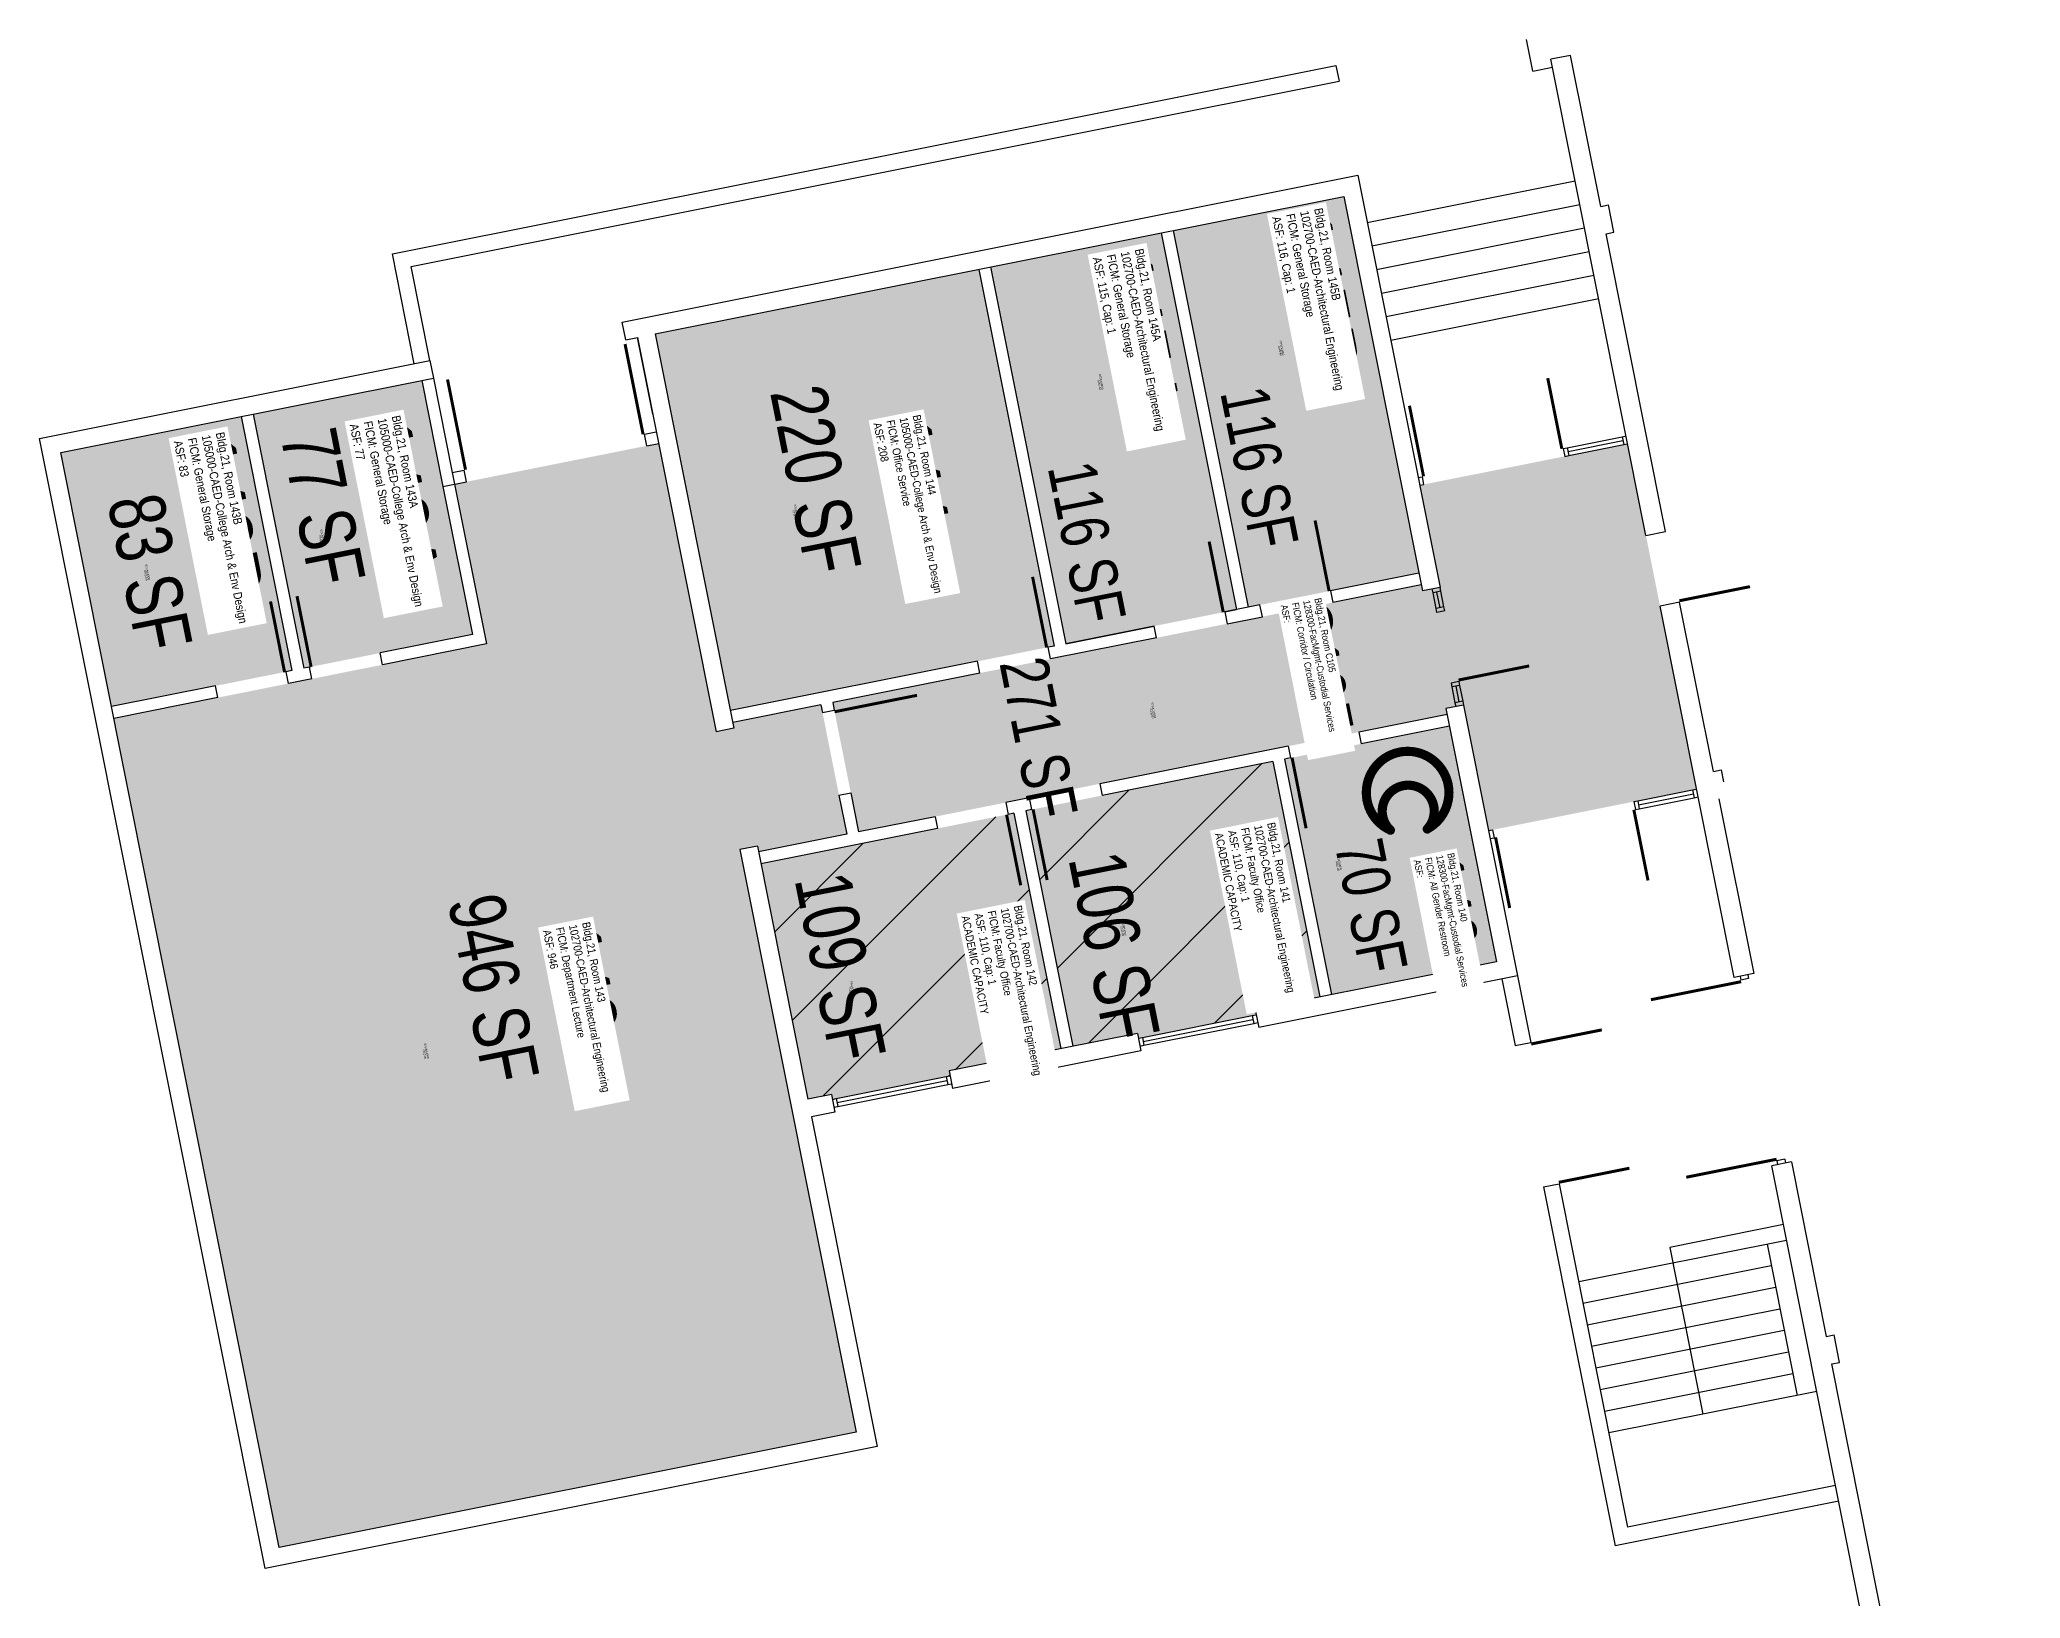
# Model space of a CAD drawing. Header units: inches. Extents: x 69202420 to 69203663, y 27669931 to 27672449.
# Drawn here: x 69202420 to 69203410, y 27671670 to 27672449 of the extents above; entities that cross this region are included whole.
import ezdxf
from ezdxf.enums import TextEntityAlignment as Align

# ---------------------------------------------------------------- set-up
doc = ezdxf.new("R2010")
doc.units = ezdxf.units.IN
doc.header["$LTSCALE"] = 10
doc.header["$MEASUREMENT"] = 0
doc.layers.get('0').update_dxf_attribs({"linetype": 'CONTINUOUS'})
for name, color, linetype in [('A-DOOR', 2, 'CONTINUOUS'), ('A-FLOR', 3, 'CONTINUOUS'), ('A-GLAZ', 1, 'CONTINUOUS'), ('A-IDEN-ICON', 4, 'CONTINUOUS'), ('A-IDEN-RNUM', 7, 'CONTINUOUS'), ('A-IDEN-SNUM', 4, 'CONTINUOUS'), ('A-IDEN-VNUM', 4, 'CONTINUOUS'), ('A-WALL', 5, 'CONTINUOUS'), ('AREA-TEXT', 3, 'CONTINUOUS'), ('Rooms-Capacity', 4, 'CONTINUOUS'), ('Rooms-Category-Color', 7, 'CONTINUOUS'), ('Rooms-College-Color', 7, 'CONTINUOUS'), ('Rooms-Department-Color', 7, 'CONTINUOUS'), ('Rooms-Division-Color', 7, 'CONTINUOUS'), ('Rooms-Information', 7, 'CONTINUOUS')]:
    doc.layers.add(name, color=color, linetype=linetype)
doc.styles.add('CP_AREA', font='arial.ttf', dxfattribs={"height": 15})
doc.styles.add('CP_ROOMSNUMBER', font='arial.ttf', dxfattribs={"height": 1})
doc.styles.add('CP_ROOMVNUMBER', font='arial.ttf', dxfattribs={"width": 0.85, "height": 0.075})
pattern_1 = [(45, (0, 0), (-26.516504294, 26.516504294), [])]

# ---------------------------------------------------------------- blocks, each defined once
blk = doc.blocks.new('CPBATH')
at = {"color": 0, "linetype": 'ByBlock', "const_width": 0.0127}
for points in [[(0.0571, 0.0168, 0.861492), (-0.0551, 0, 1)], [(0.0571, 0.0168, 0.729002), (-0.0084, -0.0042, 1)], [(-0.0551, 0, 0.726902), (0.0487, -0.0337, 1)], [(-0.0084, -0.0042, 0.609468), (0.0487, -0.0337, 1)]]:
    blk.add_lwpolyline(points, format="xyb", dxfattribs=at)
at = {"color": 0, "linetype": 'ByBlock', "const_width": 0.00637}
for points in [[(0.0544, 0.0152, 1), (0.0599, 0.0184, 1)], [(0.0459, -0.0353, 1), (0.0515, -0.0321, 1)]]:
    blk.add_lwpolyline(points, format="xyb", close=True, dxfattribs=at)

msp = doc.modelspace()

# ---------------------------------------------------------------- hatches: boundary and pattern name
at = {"layer": 'Rooms-Capacity'}
h = msp.add_hatch(dxfattribs=at)
h.set_pattern_fill('ANSI31', color=256, scale=300, style=0)
h.set_pattern_definition(pattern_1)
h.paths.add_polyline_path([(69202936.69, 27671945.63), (69202913.2, 27672063.3), (69202916.15, 27672063.89), (69202951.45, 27672070.94), (69203036.77, 27672087.97), (69203060.26, 27671970.29), (69203027.89, 27671963.83), (69203028.38, 27671961.38), (69202969.54, 27671949.63), (69202969.05, 27671952.09)])
h = msp.add_hatch(dxfattribs=at)
h.set_pattern_fill('ANSI31', color=256, scale=300, style=0)
h.set_pattern_definition(pattern_1)
h.paths.add_polyline_path([(69202930.81, 27671944.45), (69202878.83, 27671934.08), (69202874.91, 27671933.29), (69202875.4, 27671930.84), (69202816.56, 27671919.1), (69202816.07, 27671921.55), (69202804.3, 27671919.2), (69202780.82, 27672036.88), (69202869.07, 27672054.5), (69202904.38, 27672061.54), (69202907.32, 27672062.13)])
at = {"layer": 'Rooms-Category-Color', "true_color": 0xe3c5e1}
for points in [[(69202986.86, 27672353.33), (69203072.17, 27672370.36), (69203109.76, 27672182.08), (69203024.44, 27672165.05)], [(69202895.66, 27672335.13), (69202980.97, 27672352.16), (69203018.56, 27672163.87), (69202933.24, 27672146.84)], [(69202526.93, 27672261.53), (69202552.27, 27672134.57), (69202636.61, 27672151.4), (69202611.27, 27672278.36)], [(69202430.83, 27672242.34), (69202456.17, 27672115.39), (69202546.39, 27672133.39), (69202521.05, 27672260.35)]]:
    msp.add_hatch(color=254, dxfattribs=at).paths.add_polyline_path(points)
at = {"layer": 'Rooms-Category-Color', "true_color": 0xfa9ba3}
for points in [[(69202765.55, 27672113.37), (69202889.11, 27672138.03), (69202924.41, 27672145.08), (69202927.35, 27672145.67), (69202889.77, 27672333.95), (69202727.96, 27672301.66), (69202728.16, 27672300.67)], [(69202936.69, 27671945.63), (69202913.2, 27672063.3), (69202916.15, 27672063.89), (69202951.45, 27672070.94), (69203036.77, 27672087.97), (69203060.26, 27671970.29), (69203027.89, 27671963.83), (69203028.38, 27671961.38), (69202969.54, 27671949.63), (69202969.05, 27671952.09)], [(69202930.81, 27671944.45), (69202878.83, 27671934.08), (69202874.91, 27671933.29), (69202875.4, 27671930.84), (69202816.56, 27671919.1), (69202816.07, 27671921.55), (69202804.3, 27671919.2), (69202780.82, 27672036.88), (69202869.07, 27672054.5), (69202904.38, 27672061.54), (69202907.32, 27672062.13)]]:
    msp.add_hatch(color=241, dxfattribs=at).paths.add_polyline_path(points)
at = {"layer": 'Rooms-Category-Color', "true_color": 0xffff64}
msp.add_hatch(color=51, dxfattribs=at).paths.add_polyline_path([(69202823.77, 27672051.57), (69202779.64, 27672042.76), (69202779.05, 27672045.7), (69202770.23, 27672043.94), (69202828.36, 27671752.69), (69202723.43, 27671731.74), (69202717.55, 27671730.57), (69202709.71, 27671729), (69202629.29, 27671712.95), (69202621.45, 27671711.39), (69202540.05, 27671695.14), (69202514.02, 27671825.57), (69202512.45, 27671833.41), (69202457.34, 27672109.5), (69202643.67, 27672146.69), (69202627.72, 27672226.58), (69202633.6, 27672227.76), (69202729.71, 27672246.94), (69202758.48, 27672102.78), (69202767.31, 27672104.54), (69202766.72, 27672107.49), (69202810.85, 27672116.29), (69202811.63, 27672112.37), (69202819.86, 27672071.18)])
at = {"layer": 'Rooms-Category-Color', "true_color": 0xadadad}
for points in [[(69203217.19, 27672067.9), (69203246.6, 27672073.77), (69203217.19, 27672067.9), (69203144.62, 27672053.41), (69203132.09, 27672116.17), (69203123.26, 27672114.41), (69203123.85, 27672111.47), (69203079.72, 27672102.66), (69203044.42, 27672095.61), (69202950.27, 27672076.82), (69202914.97, 27672069.78), (69202903.2, 27672067.43), (69202867.9, 27672060.38), (69202829.65, 27672052.75), (69202825.74, 27672072.36), (69202817.52, 27672113.55), (69202816.73, 27672117.47), (69202890.28, 27672132.15), (69202925.59, 27672139.2), (69203031.5, 27672160.34), (69203066.8, 27672167.38), (69203110.93, 27672176.19), (69203111.52, 27672173.25), (69203120.34, 27672175.01), (69203110.17, 27672226.01), (69203214.11, 27672246.76), (69203248.57, 27672074.16), (69203246.6, 27672073.77)], [(69203066.14, 27671971.46), (69203148.51, 27671987.91), (69203125.02, 27672105.59), (69203080.9, 27672096.78), (69203045.59, 27672089.73), (69203042.65, 27672089.14)]]:
    msp.add_hatch(color=253, dxfattribs=at).paths.add_polyline_path(points)
at = {"layer": 'Rooms-College-Color', "true_color": 0xe3f498}
for points in [[(69202986.86, 27672353.33), (69203072.17, 27672370.36), (69203109.76, 27672182.08), (69203024.44, 27672165.05)], [(69202895.66, 27672335.13), (69202980.97, 27672352.16), (69203018.56, 27672163.87), (69202933.24, 27672146.84)], [(69202765.55, 27672113.37), (69202889.11, 27672138.03), (69202924.41, 27672145.08), (69202927.35, 27672145.67), (69202889.77, 27672333.95), (69202727.96, 27672301.66), (69202728.16, 27672300.67)], [(69202526.93, 27672261.53), (69202552.27, 27672134.57), (69202636.61, 27672151.4), (69202611.27, 27672278.36)], [(69202430.83, 27672242.34), (69202456.17, 27672115.39), (69202546.39, 27672133.39), (69202521.05, 27672260.35)], [(69202823.77, 27672051.57), (69202779.64, 27672042.76), (69202779.05, 27672045.7), (69202770.23, 27672043.94), (69202828.36, 27671752.69), (69202723.43, 27671731.74), (69202717.55, 27671730.57), (69202709.71, 27671729), (69202629.29, 27671712.95), (69202621.45, 27671711.39), (69202540.05, 27671695.14), (69202514.02, 27671825.57), (69202512.45, 27671833.41), (69202457.34, 27672109.5), (69202643.67, 27672146.69), (69202627.72, 27672226.58), (69202633.6, 27672227.76), (69202729.71, 27672246.94), (69202758.48, 27672102.78), (69202767.31, 27672104.54), (69202766.72, 27672107.49), (69202810.85, 27672116.29), (69202811.63, 27672112.37), (69202819.86, 27672071.18)], [(69202936.69, 27671945.63), (69202913.2, 27672063.3), (69202916.15, 27672063.89), (69202951.45, 27672070.94), (69203036.77, 27672087.97), (69203060.26, 27671970.29), (69203027.89, 27671963.83), (69203028.38, 27671961.38), (69202969.54, 27671949.63), (69202969.05, 27671952.09)], [(69202930.81, 27671944.45), (69202878.83, 27671934.08), (69202874.91, 27671933.29), (69202875.4, 27671930.84), (69202816.56, 27671919.1), (69202816.07, 27671921.55), (69202804.3, 27671919.2), (69202780.82, 27672036.88), (69202869.07, 27672054.5), (69202904.38, 27672061.54), (69202907.32, 27672062.13)]]:
    msp.add_hatch(color=61, dxfattribs=at).paths.add_polyline_path(points)
at = {"layer": 'Rooms-College-Color', "true_color": 0xadadad}
for points in [[(69203217.19, 27672067.9), (69203246.6, 27672073.77), (69203217.19, 27672067.9), (69203144.62, 27672053.41), (69203132.09, 27672116.17), (69203123.26, 27672114.41), (69203123.85, 27672111.47), (69203079.72, 27672102.66), (69203044.42, 27672095.61), (69202950.27, 27672076.82), (69202914.97, 27672069.78), (69202903.2, 27672067.43), (69202867.9, 27672060.38), (69202829.65, 27672052.75), (69202825.74, 27672072.36), (69202817.52, 27672113.55), (69202816.73, 27672117.47), (69202890.28, 27672132.15), (69202925.59, 27672139.2), (69203031.5, 27672160.34), (69203066.8, 27672167.38), (69203110.93, 27672176.19), (69203111.52, 27672173.25), (69203120.34, 27672175.01), (69203110.17, 27672226.01), (69203214.11, 27672246.76), (69203248.57, 27672074.16), (69203246.6, 27672073.77)], [(69203066.14, 27671971.46), (69203148.51, 27671987.91), (69203125.02, 27672105.59), (69203080.9, 27672096.78), (69203045.59, 27672089.73), (69203042.65, 27672089.14)]]:
    msp.add_hatch(color=253, dxfattribs=at).paths.add_polyline_path(points)
at = {"layer": 'Rooms-Department-Color', "true_color": 0xe3f498}
for points in [[(69202986.86, 27672353.33), (69203072.17, 27672370.36), (69203109.76, 27672182.08), (69203024.44, 27672165.05)], [(69202895.66, 27672335.13), (69202980.97, 27672352.16), (69203018.56, 27672163.87), (69202933.24, 27672146.84)], [(69202765.55, 27672113.37), (69202889.11, 27672138.03), (69202924.41, 27672145.08), (69202927.35, 27672145.67), (69202889.77, 27672333.95), (69202727.96, 27672301.66), (69202728.16, 27672300.67)], [(69202526.93, 27672261.53), (69202552.27, 27672134.57), (69202636.61, 27672151.4), (69202611.27, 27672278.36)], [(69202430.83, 27672242.34), (69202456.17, 27672115.39), (69202546.39, 27672133.39), (69202521.05, 27672260.35)], [(69202823.77, 27672051.57), (69202779.64, 27672042.76), (69202779.05, 27672045.7), (69202770.23, 27672043.94), (69202828.36, 27671752.69), (69202723.43, 27671731.74), (69202717.55, 27671730.57), (69202709.71, 27671729), (69202629.29, 27671712.95), (69202621.45, 27671711.39), (69202540.05, 27671695.14), (69202514.02, 27671825.57), (69202512.45, 27671833.41), (69202457.34, 27672109.5), (69202643.67, 27672146.69), (69202627.72, 27672226.58), (69202633.6, 27672227.76), (69202729.71, 27672246.94), (69202758.48, 27672102.78), (69202767.31, 27672104.54), (69202766.72, 27672107.49), (69202810.85, 27672116.29), (69202811.63, 27672112.37), (69202819.86, 27672071.18)], [(69202936.69, 27671945.63), (69202913.2, 27672063.3), (69202916.15, 27672063.89), (69202951.45, 27672070.94), (69203036.77, 27672087.97), (69203060.26, 27671970.29), (69203027.89, 27671963.83), (69203028.38, 27671961.38), (69202969.54, 27671949.63), (69202969.05, 27671952.09)], [(69202930.81, 27671944.45), (69202878.83, 27671934.08), (69202874.91, 27671933.29), (69202875.4, 27671930.84), (69202816.56, 27671919.1), (69202816.07, 27671921.55), (69202804.3, 27671919.2), (69202780.82, 27672036.88), (69202869.07, 27672054.5), (69202904.38, 27672061.54), (69202907.32, 27672062.13)]]:
    msp.add_hatch(color=61, dxfattribs=at).paths.add_polyline_path(points)
at = {"layer": 'Rooms-Department-Color', "true_color": 0xacacac}
for points in [[(69203217.19, 27672067.9), (69203246.6, 27672073.77), (69203217.19, 27672067.9), (69203144.62, 27672053.41), (69203132.09, 27672116.17), (69203123.26, 27672114.41), (69203123.85, 27672111.47), (69203079.72, 27672102.66), (69203044.42, 27672095.61), (69202950.27, 27672076.82), (69202914.97, 27672069.78), (69202903.2, 27672067.43), (69202867.9, 27672060.38), (69202829.65, 27672052.75), (69202825.74, 27672072.36), (69202817.52, 27672113.55), (69202816.73, 27672117.47), (69202890.28, 27672132.15), (69202925.59, 27672139.2), (69203031.5, 27672160.34), (69203066.8, 27672167.38), (69203110.93, 27672176.19), (69203111.52, 27672173.25), (69203120.34, 27672175.01), (69203110.17, 27672226.01), (69203214.11, 27672246.76), (69203248.57, 27672074.16), (69203246.6, 27672073.77)], [(69203066.14, 27671971.46), (69203148.51, 27671987.91), (69203125.02, 27672105.59), (69203080.9, 27672096.78), (69203045.59, 27672089.73), (69203042.65, 27672089.14)]]:
    msp.add_hatch(color=253, dxfattribs=at).paths.add_polyline_path(points)
at = {"layer": 'Rooms-Division-Color', "true_color": 0xe3f498}
for points in [[(69202986.86, 27672353.33), (69203072.17, 27672370.36), (69203109.76, 27672182.08), (69203024.44, 27672165.05)], [(69202895.66, 27672335.13), (69202980.97, 27672352.16), (69203018.56, 27672163.87), (69202933.24, 27672146.84)], [(69202765.55, 27672113.37), (69202889.11, 27672138.03), (69202924.41, 27672145.08), (69202927.35, 27672145.67), (69202889.77, 27672333.95), (69202727.96, 27672301.66), (69202728.16, 27672300.67)], [(69202526.93, 27672261.53), (69202552.27, 27672134.57), (69202636.61, 27672151.4), (69202611.27, 27672278.36)], [(69202430.83, 27672242.34), (69202456.17, 27672115.39), (69202546.39, 27672133.39), (69202521.05, 27672260.35)], [(69202823.77, 27672051.57), (69202779.64, 27672042.76), (69202779.05, 27672045.7), (69202770.23, 27672043.94), (69202828.36, 27671752.69), (69202723.43, 27671731.74), (69202717.55, 27671730.57), (69202709.71, 27671729), (69202629.29, 27671712.95), (69202621.45, 27671711.39), (69202540.05, 27671695.14), (69202514.02, 27671825.57), (69202512.45, 27671833.41), (69202457.34, 27672109.5), (69202643.67, 27672146.69), (69202627.72, 27672226.58), (69202633.6, 27672227.76), (69202729.71, 27672246.94), (69202758.48, 27672102.78), (69202767.31, 27672104.54), (69202766.72, 27672107.49), (69202810.85, 27672116.29), (69202811.63, 27672112.37), (69202819.86, 27672071.18)], [(69202936.69, 27671945.63), (69202913.2, 27672063.3), (69202916.15, 27672063.89), (69202951.45, 27672070.94), (69203036.77, 27672087.97), (69203060.26, 27671970.29), (69203027.89, 27671963.83), (69203028.38, 27671961.38), (69202969.54, 27671949.63), (69202969.05, 27671952.09)], [(69202930.81, 27671944.45), (69202878.83, 27671934.08), (69202874.91, 27671933.29), (69202875.4, 27671930.84), (69202816.56, 27671919.1), (69202816.07, 27671921.55), (69202804.3, 27671919.2), (69202780.82, 27672036.88), (69202869.07, 27672054.5), (69202904.38, 27672061.54), (69202907.32, 27672062.13)]]:
    msp.add_hatch(color=61, dxfattribs=at).paths.add_polyline_path(points)
at = {"layer": 'Rooms-Division-Color', "true_color": 0xadadad}
for points in [[(69203217.19, 27672067.9), (69203246.6, 27672073.77), (69203217.19, 27672067.9), (69203144.62, 27672053.41), (69203132.09, 27672116.17), (69203123.26, 27672114.41), (69203123.85, 27672111.47), (69203079.72, 27672102.66), (69203044.42, 27672095.61), (69202950.27, 27672076.82), (69202914.97, 27672069.78), (69202903.2, 27672067.43), (69202867.9, 27672060.38), (69202829.65, 27672052.75), (69202825.74, 27672072.36), (69202817.52, 27672113.55), (69202816.73, 27672117.47), (69202890.28, 27672132.15), (69202925.59, 27672139.2), (69203031.5, 27672160.34), (69203066.8, 27672167.38), (69203110.93, 27672176.19), (69203111.52, 27672173.25), (69203120.34, 27672175.01), (69203110.17, 27672226.01), (69203214.11, 27672246.76), (69203248.57, 27672074.16), (69203246.6, 27672073.77)], [(69203066.14, 27671971.46), (69203148.51, 27671987.91), (69203125.02, 27672105.59), (69203080.9, 27672096.78), (69203045.59, 27672089.73), (69203042.65, 27672089.14)]]:
    msp.add_hatch(color=253, dxfattribs=at).paths.add_polyline_path(points)

# ---------------------------------------------------------------- linework, layer by layer
at = {"layer": 'A-DOOR'}
for points in [[(69202721.91, 27672251.5, 1.5, 1.5, 0), (69202712.91, 27672296.61, 0, 0, 0), (69202713.65, 27672296.76, 0, 0, 0.414214), (69202677.54, 27672242.64, 0, 0, 0.414214)], [(69202633.16, 27672233.79, 1.5, 1.5, 0), (69202624.16, 27672278.9, 0, 0, 0), (69202623.42, 27672278.75, 0, 0, -0.414214), (69202677.54, 27672242.64, 0, 0, -0.414214)], [(69203181.22, 27672244.27, 1.5, 1.5, 0), (69203174.17, 27672279.57, 0, 0, 0), (69203173.43, 27672279.43, 0, 0, 0.414214), (69203146.94, 27672235.9, 0, 0, 0.414214)], [(69203112.08, 27672230.47, 1.5, 1.5, 0), (69203105.03, 27672265.77, 0, 0, 0), (69203105.77, 27672265.92, 0, 0, -0.414214), (69203146.94, 27672235.9, 0, 0, -0.414214)], [(69203064.89, 27672173.12, 1.5, 1.5, 0), (69203057.84, 27672208.43, 0, 0, 0), (69203057.11, 27672208.28, 0, 0, 0.414214), (69203030.62, 27672164.75, 0, 0, 0.414214)], [(69203239.97, 27672168.3, 1.5, 1.5, 0), (69203275.28, 27672175.35, 0, 0, 0), (69203275.13, 27672176.08, 0, 0, 0.414214), (69203231.6, 27672202.57, 0, 0, 0.414214)], [(69203011.97, 27672162.56, 1.5, 1.5, 0), (69203004.92, 27672197.86, 0, 0, 0), (69203004.18, 27672197.71, 0, 0, 0.414214), (69202977.69, 27672154.19, 0, 0, 0.414214)], [(69202923.68, 27672144.93, 1.5, 1.5, 0), (69202916.63, 27672180.24, 0, 0, 0), (69202915.89, 27672180.09, 0, 0, 0.414214), (69202889.4, 27672136.56, 0, 0, 0.414214)], [(69202542.71, 27672132.66, 1.5, 1.5, 0), (69202535.66, 27672167.96, 0, 0, 0), (69202534.93, 27672167.82, 0, 0, 0.414214), (69202508.44, 27672124.29, 0, 0, 0.414214)], [(69202555.95, 27672135.3, 1.5, 1.5, 0), (69202548.9, 27672170.61, 0, 0, 0), (69202549.64, 27672170.75, 0, 0, -0.414214), (69202590.81, 27672140.73, 0, 0, -0.414214)], [(69203129.59, 27672128.68, 1.5, 1.5, 0), (69203164.9, 27672135.72, 0, 0, 0), (69203164.75, 27672136.46, 0, 0, 0.414214), (69203121.22, 27672162.95, 0, 0, 0.414214)], [(69202817.66, 27672112.81, 1.5, 1.5, 0), (69202858.85, 27672121.03, 0, 0, 0), (69202858.71, 27672121.77, 0, 0, -0.414214), (69202825.74, 27672072.36, 0, 0, -0.414214)], [(69203046.33, 27672089.88, 1.5, 1.5, 0), (69203053.37, 27672054.57, 0, 0, 0), (69203054.11, 27672054.72, 0, 0, 0.414214), (69203080.6, 27672098.25, 0, 0, 0.414214)], [(69202916.88, 27672064.04, 1.5, 1.5, 0), (69202923.93, 27672028.74, 0, 0, 0), (69202924.66, 27672028.88, 0, 0, 0.414214), (69202951.16, 27672072.41, 0, 0, 0.414214)], [(69202903.64, 27672061.4, 1.5, 1.5, 0), (69202910.69, 27672026.09, 0, 0, 0), (69202909.95, 27672025.95, 0, 0, -0.414214), (69202868.78, 27672055.97, 0, 0, -0.414214)], [(69203148.1, 27672050.03, 1.5, 1.5, 0), (69203155.14, 27672014.72, 0, 0, 0), (69203155.88, 27672014.87, 0, 0, 0.414214), (69203182.37, 27672058.4, 0, 0, 0.414214)], [(69203217.23, 27672063.83, 1.5, 1.5, 0), (69203224.28, 27672028.52, 0, 0, 0), (69203223.54, 27672028.38, 0, 0, -0.414214), (69203182.37, 27672058.4, 0, 0, -0.414214)], [(69203270.84, 27671977.91, 1.5, 1.5, 0), (69203225.73, 27671968.9, 0, 0, 0), (69203225.58, 27671969.64, 0, 0, 0.414214), (69203279.7, 27671933.53, 0, 0, 0.414214)], [(69203165.9, 27671946.77, 1.5, 1.5, 0), (69203201.21, 27671953.81, 0, 0, 0), (69203201.35, 27671953.08, 0, 0, -0.414214), (69203171.33, 27671911.9, 0, 0, -0.414214)], [(69203288.55, 27671889.16, 1.5, 1.5, 0), (69203243.44, 27671880.16, 0, 0, 0), (69203243.59, 27671879.42, 0, 0, -0.414214), (69203279.7, 27671933.53, 0, 0, -0.414214)], [(69203179.7, 27671877.63, 1.5, 1.5, 0), (69203215.01, 27671884.68, 0, 0, 0), (69203214.86, 27671885.41, 0, 0, 0.414214), (69203171.33, 27671911.9, 0, 0, 0.414214)]]:
    msp.add_lwpolyline(points, format="xyseb", dxfattribs=at)
at = {"layer": 'A-FLOR'}
for p, q in [((69202596.58, 27672341.71), (69203068.28, 27672435.87)), ((69203068.28, 27672435.87), (69203069.84, 27672428.02)), ((69202605.99, 27672335.43), (69203069.84, 27672428.02)), ((69203083.94, 27672357.41), (69203187.88, 27672378.16)), ((69203086.28, 27672345.65), (69203190.23, 27672366.4)), ((69203088.63, 27672333.88), (69203192.58, 27672354.63)), ((69203090.98, 27672322.11), (69203194.93, 27672342.86)), ((69202607.54, 27672286.8), (69202596.58, 27672341.71)), ((69202615.39, 27672288.36), (69202605.99, 27672335.43)), ((69203093.33, 27672310.34), (69203197.28, 27672331.09)), ((69203095.68, 27672298.58), (69203199.63, 27672319.32)), ((69203151.26, 27671979.28), (69203157.91, 27671945.94)), ((69203159.1, 27671980.84), (69203165.76, 27671947.5)), ((69203179.85, 27671876.89), (69203214.11, 27671705.28)), ((69203172.01, 27671875.33), (69203207.83, 27671695.87)), ((69203293.59, 27671848.61), (69203189.64, 27671827.86)), ((69203292.02, 27671856.46), (69203235.14, 27671845.1)), ((69203235.14, 27671845.1), (69203251.78, 27671761.75)), ((69203283.78, 27671846.65), (69203298.85, 27671771.14)), ((69203285.93, 27671835.87), (69203191.79, 27671817.07)), ((69203288.09, 27671825.08), (69203193.95, 27671806.29)), ((69203290.24, 27671814.29), (69203196.1, 27671795.5)), ((69203292.39, 27671803.5), (69203198.25, 27671784.71)), ((69203294.55, 27671792.72), (69203200.4, 27671773.93)), ((69203296.7, 27671781.93), (69203202.56, 27671763.14)), ((69203308.66, 27671773.1), (69203204.71, 27671752.35)), ((69203319.62, 27671718.18), (69203207.83, 27671695.87)), ((69203318.06, 27671726.03), (69203214.11, 27671705.28))]:
    msp.add_line(p, q, dxfattribs=at)
at = {"layer": 'A-GLAZ'}
for p, q in [((69203183.91, 27672244.81), (69203211.37, 27672250.29)), ((69203184.3, 27672242.85), (69203211.76, 27672248.33)), ((69203184.7, 27672240.88), (69203212.15, 27672246.36)), ((69203118.38, 27672164.42), (69203116.81, 27672172.27)), ((69203120.34, 27672164.82), (69203118.77, 27672172.66)), ((69203122.3, 27672165.21), (69203120.74, 27672173.05)), ((69203126.21, 27672125.2), (69203127.77, 27672117.35)), ((69203128.17, 27672125.59), (69203129.74, 27672117.74)), ((69203130.13, 27672125.98), (69203131.7, 27672118.14)), ((69203219.15, 27672068.29), (69203246.6, 27672073.77)), ((69203219.54, 27672066.33), (69203247, 27672071.81)), ((69203219.93, 27672064.37), (69203247.39, 27672069.85)), ((69202971.51, 27671950.03), (69203026.42, 27671960.99)), ((69202971.9, 27671948.06), (69203026.81, 27671959.03)), ((69202972.29, 27671946.1), (69203027.21, 27671957.07)), ((69202818.52, 27671919.49), (69202873.44, 27671930.45)), ((69202818.91, 27671917.53), (69202873.83, 27671928.49)), ((69202819.31, 27671915.57), (69202874.22, 27671926.53))]:
    msp.add_line(p, q, dxfattribs=at)
at = {"layer": 'A-WALL'}
for p, q in [((69203166.72, 27672433.08), (69203163.59, 27672448.78)), ((69203185.55, 27672440.92), (69203175.75, 27672438.96)), ((69203200.63, 27672365.41), (69203185.55, 27672440.92)), ((69203166.72, 27672433.08), (69203176.53, 27672435.04)), ((69203223.27, 27672200.91), (69203175.75, 27672438.96)), ((69202711.49, 27672307.55), (69203079.24, 27672380.95)), ((69203079.24, 27672380.95), (69203120.34, 27672175.01)), ((69202727.96, 27672301.66), (69203072.17, 27672370.36)), ((69203072.17, 27672370.36), (69203111.52, 27672173.25)), ((69203200.63, 27672365.41), (69203204.55, 27672366.19)), ((69203207.29, 27672352.47), (69203204.55, 27672366.19)), ((69202980.97, 27672352.16), (69203018.56, 27672163.87)), ((69202986.86, 27672353.33), (69203024.44, 27672165.05)), ((69203203.37, 27672351.68), (69203207.29, 27672352.47)), ((69203233.07, 27672202.87), (69203203.37, 27672351.68)), ((69202889.77, 27672333.95), (69202927.35, 27672145.67)), ((69202895.66, 27672335.13), (69202933.24, 27672146.84)), ((69202713.25, 27672298.72), (69202711.49, 27672307.55)), ((69202713.25, 27672298.72), (69202719.14, 27672299.89)), ((69202719.14, 27672299.89), (69202758.48, 27672102.78)), ((69202726.77, 27672261.65), (69202719.14, 27672299.89)), ((69202727.96, 27672301.66), (69202767.31, 27672104.54)), ((69202420.24, 27672249.41), (69202615.39, 27672288.36)), ((69202615.39, 27672288.36), (69202617.15, 27672279.54)), ((69202430.83, 27672242.34), (69202617.15, 27672279.54)), ((69202611.27, 27672278.36), (69202621.84, 27672225.41)), ((69202617.15, 27672279.54), (69202626.55, 27672232.46)), ((69202722.65, 27672251.65), (69202728.53, 27672252.82)), ((69202532.99, 27671684.55), (69202420.24, 27672249.41)), ((69202723.82, 27672245.76), (69202722.65, 27672251.65)), ((69202723.82, 27672245.76), (69202729.71, 27672246.94)), ((69203181.95, 27672244.42), (69203183.91, 27672244.81)), ((69203181.95, 27672244.42), (69203182.73, 27672240.49)), ((69203183.91, 27672244.81), (69203184.7, 27672240.88)), ((69203211.37, 27672250.29), (69203213.33, 27672250.68)), ((69203211.37, 27672250.29), (69203212.15, 27672246.36)), ((69203212.15, 27672246.36), (69203214.11, 27672246.76)), ((69202540.05, 27671695.14), (69202430.83, 27672242.34)), ((69202626.55, 27672232.46), (69202632.43, 27672233.64)), ((69202633.6, 27672227.76), (69202632.43, 27672233.64)), ((69203182.73, 27672240.49), (69203184.7, 27672240.88)), ((69202621.84, 27672225.41), (69202633.6, 27672227.76)), ((69203109.38, 27672229.93), (69203111.34, 27672230.32)), ((69203110.17, 27672226.01), (69203112.13, 27672226.4)), ((69203111.34, 27672230.32), (69203112.13, 27672226.4)), ((69203223.27, 27672200.91), (69203233.07, 27672202.87)), ((69203109.76, 27672182.08), (69203065.63, 27672173.27)), ((69203109.76, 27672182.08), (69203065.63, 27672173.27)), ((69203110.93, 27672176.19), (69203066.8, 27672167.38)), ((69203120.34, 27672175.01), (69203111.52, 27672173.25)), ((69203116.81, 27672172.27), (69203116.42, 27672174.23)), ((69203120.74, 27672173.05), (69203120.34, 27672175.01)), ((69203030.32, 27672166.22), (69203012.7, 27672162.7)), ((69203012.7, 27672162.7), (69203018.56, 27672163.87)), ((69203030.32, 27672166.22), (69203024.44, 27672165.05)), ((69203031.5, 27672160.34), (69203030.32, 27672166.22)), ((69203065.63, 27672173.27), (69203066.8, 27672167.38)), ((69203120.74, 27672173.05), (69203116.81, 27672172.27)), ((69203122.3, 27672165.21), (69203118.38, 27672164.42)), ((69203118.77, 27672162.46), (69203118.38, 27672164.42)), ((69203122.69, 27672163.25), (69203122.3, 27672165.21)), ((69203240.12, 27672167.56), (69203230.31, 27672165.61)), ((69203267.36, 27671980.02), (69203230.31, 27672165.61)), ((69203257, 27672082.98), (69203240.12, 27672167.56)), ((69202933.24, 27672146.84), (69202977.4, 27672155.66)), ((69202977.4, 27672155.66), (69202933.24, 27672146.84)), ((69202978.57, 27672149.77), (69202977.4, 27672155.66)), ((69203012.7, 27672162.7), (69203013.88, 27672156.82)), ((69203013.88, 27672156.82), (69203031.5, 27672160.34)), ((69203122.69, 27672163.25), (69203118.77, 27672162.46)), ((69202927.35, 27672145.67), (69202924.41, 27672145.08)), ((69202925.59, 27672139.2), (69202924.41, 27672145.08)), ((69202978.57, 27672149.77), (69202925.59, 27672139.2)), ((69202556.39, 27672129.27), (69202555.21, 27672135.16)), ((69202591.69, 27672136.32), (69202590.52, 27672142.2)), ((69202889.11, 27672138.03), (69202765.55, 27672113.37)), ((69202890.28, 27672132.15), (69202889.11, 27672138.03)), ((69202509.32, 27672119.88), (69202508.14, 27672125.76)), ((69202544.62, 27672126.92), (69202543.45, 27672132.81)), ((69202890.28, 27672132.15), (69202816.73, 27672117.47)), ((69203129.74, 27672127.94), (69203125.82, 27672127.16)), ((69203125.82, 27672127.16), (69203126.21, 27672125.2)), ((69203130.13, 27672125.98), (69203126.21, 27672125.2)), ((69203129.74, 27672127.94), (69203130.13, 27672125.98)), ((69202810.85, 27672116.29), (69202766.72, 27672107.49)), ((69202810.85, 27672116.29), (69202811.63, 27672112.37)), ((69202816.73, 27672117.47), (69202817.52, 27672113.55)), ((69203132.09, 27672116.17), (69203123.26, 27672114.41)), ((69203123.26, 27672114.41), (69203148.51, 27671987.91)), ((69203131.7, 27672118.14), (69203127.77, 27672117.35)), ((69203127.77, 27672117.35), (69203128.17, 27672115.39)), ((69203131.7, 27672118.14), (69203132.09, 27672116.17)), ((69203132.09, 27672116.17), (69203159.1, 27671980.84)), ((69202767.31, 27672104.54), (69202758.48, 27672102.78)), ((69202811.63, 27672112.37), (69202817.52, 27672113.55)), ((69203123.85, 27672111.47), (69203079.72, 27672102.66)), ((69203125.02, 27672105.59), (69203080.9, 27672096.78)), ((69203044.42, 27672095.61), (69202950.27, 27672076.82)), ((69203044.42, 27672095.61), (69203045.59, 27672089.73)), ((69203079.72, 27672102.66), (69203080.9, 27672096.78)), ((69203036.77, 27672087.97), (69202951.45, 27672070.94)), ((69203036.77, 27672087.97), (69203060.26, 27671970.29)), ((69203045.59, 27672089.73), (69203042.65, 27672089.14)), ((69203042.65, 27672089.14), (69203066.14, 27671971.46)), ((69202950.27, 27672076.82), (69202951.45, 27672070.94)), ((69203257, 27672082.98), (69203260.93, 27672083.77)), ((69203260.93, 27672083.77), (69203262.1, 27672077.88)), ((69202819.86, 27672071.18), (69202825.74, 27672072.36)), ((69202819.86, 27672071.18), (69202823.77, 27672051.57)), ((69202825.74, 27672072.36), (69202829.65, 27672052.75)), ((69202914.97, 27672069.78), (69202903.2, 27672067.43)), ((69202903.2, 27672067.43), (69202904.38, 27672061.54)), ((69202914.97, 27672069.78), (69202916.15, 27672063.89)), ((69203217.19, 27672067.9), (69203219.15, 27672068.29)), ((69203217.19, 27672067.9), (69203217.97, 27672063.97)), ((69203219.15, 27672068.29), (69203219.93, 27672064.37)), ((69203246.6, 27672073.77), (69203248.57, 27672074.16)), ((69203246.6, 27672073.77), (69203247.39, 27672069.85)), ((69203247.39, 27672069.85), (69203249.35, 27672070.24)), ((69203259.74, 27672069.25), (69203277.16, 27671981.98)), ((69202867.9, 27672060.38), (69202829.65, 27672052.75)), ((69202867.9, 27672060.38), (69202869.07, 27672054.5)), ((69202907.32, 27672062.13), (69202904.38, 27672061.54)), ((69202907.32, 27672062.13), (69202930.81, 27671944.45)), ((69202916.15, 27672063.89), (69202913.2, 27672063.3)), ((69202913.2, 27672063.3), (69202936.69, 27671945.63)), ((69203217.97, 27672063.97), (69203219.93, 27672064.37)), ((69202779.05, 27672045.7), (69202770.23, 27672043.94)), ((69202779.05, 27672045.7), (69202804.3, 27671919.2)), ((69202823.77, 27672051.57), (69202779.64, 27672042.76)), ((69202869.07, 27672054.5), (69202780.82, 27672036.88)), ((69203144.62, 27672053.41), (69203146.58, 27672053.8)), ((69203145.4, 27672049.49), (69203147.36, 27672049.88)), ((69203146.58, 27672053.8), (69203147.36, 27672049.88)), ((69202770.23, 27672043.94), (69202828.36, 27671752.69)), ((69203148.51, 27671987.91), (69203027.89, 27671963.83)), ((69203159.1, 27671980.84), (69203029.66, 27671955)), ((69203277.16, 27671981.98), (69203267.36, 27671980.02)), ((69203270.3, 27671980.61), (69203270.69, 27671978.64)), ((69203274.61, 27671979.43), (69203270.69, 27671978.64)), ((69203274.22, 27671981.39), (69203274.61, 27671979.43)), ((69203026.42, 27671960.99), (69203028.38, 27671961.38)), ((69203026.42, 27671960.99), (69203027.21, 27671957.07)), ((69203027.21, 27671957.07), (69203029.17, 27671957.46)), ((69203027.89, 27671963.83), (69203029.66, 27671955)), ((69202969.05, 27671952.09), (69202874.91, 27671933.29)), ((69202969.05, 27671952.09), (69202970.82, 27671943.26)), ((69202969.54, 27671949.63), (69202971.51, 27671950.03)), ((69202970.33, 27671945.71), (69202972.29, 27671946.1)), ((69202971.51, 27671950.03), (69202972.29, 27671946.1)), ((69203157.91, 27671945.94), (69203165.76, 27671947.5)), ((69202970.82, 27671943.26), (69202876.67, 27671924.47)), ((69202873.44, 27671930.45), (69202875.4, 27671930.84)), ((69202873.44, 27671930.45), (69202874.22, 27671926.53)), ((69202874.22, 27671926.53), (69202876.18, 27671926.92)), ((69202874.91, 27671933.29), (69202876.67, 27671924.47)), ((69202816.07, 27671921.55), (69202804.3, 27671919.2)), ((69202816.07, 27671921.55), (69202817.83, 27671912.72)), ((69202816.56, 27671919.1), (69202818.52, 27671919.49)), ((69202818.52, 27671919.49), (69202819.31, 27671915.57)), ((69202817.83, 27671912.72), (69202806.07, 27671910.37)), ((69202806.07, 27671910.37), (69202838.95, 27671745.62)), ((69202817.35, 27671915.18), (69202819.31, 27671915.57)), ((69203295.96, 27671887.83), (69203286.15, 27671885.88)), ((69203292.62, 27671889.21), (69203288.7, 27671888.42)), ((69203288.7, 27671888.42), (69203289.09, 27671886.46)), ((69203292.62, 27671889.21), (69203293.01, 27671887.25)), ((69203295.96, 27671887.83), (69203313.38, 27671800.55)), ((69203172.01, 27671875.33), (69203179.85, 27671876.89)), ((69203318.06, 27671726.03), (69203286.15, 27671885.88)), ((69203313.38, 27671800.55), (69203317.3, 27671801.34)), ((69203320.04, 27671787.61), (69203317.3, 27671801.34)), ((69203316.12, 27671786.83), (69203320.04, 27671787.61)), ((69203369.75, 27671518.13), (69203316.12, 27671786.83)), ((69202828.36, 27671752.69), (69202540.05, 27671695.14)), ((69202838.95, 27671745.62), (69202532.99, 27671684.55)), ((69203410.45, 27671263.16), (69203318.06, 27671726.03))]:
    msp.add_line(p, q, dxfattribs=at)
for points in [[(69202521.05, 27672260.35), (69202546.39, 27672133.39)], [(69202526.93, 27672261.53), (69202552.27, 27672134.57)], [(69202621.84, 27672225.41), (69202636.61, 27672151.4)], [(69202626.55, 27672232.46), (69202643.67, 27672146.69)], [(69202636.61, 27672151.4), (69202590.52, 27672142.2)], [(69202643.67, 27672146.69), (69202591.69, 27672136.32)], [(69202555.95, 27672135.3), (69202552.27, 27672134.57)], [(69202508.14, 27672125.76), (69202456.17, 27672115.39)], [(69202546.39, 27672133.39), (69202542.71, 27672132.66)], [(69202556.39, 27672129.27), (69202544.62, 27672126.92)], [(69202509.32, 27672119.88), (69202457.34, 27672109.5)]]:
    msp.add_lwpolyline(points, dxfattribs=at)

# ---------------------------------------------------------------- block references
at = {"layer": 'A-IDEN-ICON', "xscale": 360, "yscale": 360, "zscale": 360, "rotation": 281.2883905607556}
msp.add_blockref('CPBATH', (69203103.97, 27672073.2), dxfattribs=at)

# ---------------------------------------------------------------- texts
at = {"layer": 'A-IDEN-RNUM', "style": 'CP_ROOMSNUMBER', "width": 0.85}
for s, p in [('0145-B0', (69203039.34, 27672295.62)), ('0145-A0', (69202949.07, 27672278.59)), ('0144-00', (69202796.57, 27672213.38)), ('0143-A0', (69202559.81, 27672200.89)), ('0143-B0', (69202472.28, 27672183.42)), ('C105-00', (69202975.18, 27672114.4)), ('0140-00', (69203068.13, 27672038.14)), ('0141-00', (69202960.45, 27672005.43)), ('0142-00', (69202824.72, 27671975.28)), ('0143-00', (69202611.73, 27671943.98))]:
    msp.add_text(s, height=1, rotation=281.29, dxfattribs=at).set_placement(p)
at = {"layer": 'A-IDEN-SNUM', "style": 'CP_ROOMSNUMBER', "width": 0.85}
for s, p in [('02100145B0', (69203040.03, 27672298.47)), ('02100145A0', (69202949.76, 27672281.44)), ('0210014400', (69202797.27, 27672216.23)), ('02100143A0', (69202560.51, 27672203.74)), ('02100143B0', (69202472.97, 27672186.27)), ('0210C10500', (69202975.87, 27672117.25)), ('0210014000', (69203068.82, 27672041)), ('0210014100', (69202961.14, 27672008.28)), ('0210014200', (69202825.42, 27671978.13)), ('0210014300', (69202612.42, 27671946.84))]:
    msp.add_text(s, height=1, rotation=281.29, dxfattribs=at).set_placement(p)
at = {"layer": 'A-IDEN-VNUM', "style": 'CP_ROOMVNUMBER', "width": 0.85}
for s, height, rotation, p in [('145B', 30, 281.28839, (69203035.08, 27672359.67)), ('145A', 30, 281.28839, (69202945.41, 27672339.35)), ('143A', 30, 281.28839, (69202575.15, 27672256.23)), ('144', 28, 281.28839, (69202836.98, 27672256.89)), ('143B', 30, 281.28839, (69202487.18, 27672247.88)), ('C105', 24, 281.29, (69203040.62, 27672165.94)), ('141', 28, 281.28839, (69203007.65, 27672051.83)), ('140', 24, 281.29, (69203107.07, 27672038.49)), ('142', 28, 281.28839, (69202881, 27672010.38)), ('143', 28, 281.28839, (69202671.72, 27672003.36))]:
    msp.add_text(s, height=height, rotation=rotation, dxfattribs=at).set_placement(p)
at = {"layer": 'AREA-TEXT', "style": 'CP_AREA', "width": 0.75}
for s, height, rotation, p in [('220 SF', 28, 281.28839, (69202808.32, 27672228.88)), ('116 SF', 24, 281.29, (69203030.07, 27672234.98)), ('77 SF', 28, 281.28839, (69202561.93, 27672215.25)), ('116 SF', 24, 281.29, (69202943.82, 27672197.55)), ('83 SF', 28, 281.28839, (69202475.42, 27672182.55)), ('271 SF', 24, 281.29, (69202919.71, 27672099.76)), ('70 SF', 24, 281.29, (69203085.96, 27672015.72)), ('106 SF', 28, 281.28839, (69202957.45, 27671995.73)), ('109 SF', 28, 281.28839, (69202820.55, 27671985.38)), ('946 SF', 28, 281.28839, (69202647.2, 27671974.57))]:
    msp.add_text(s, height=height, rotation=rotation, dxfattribs=at).set_placement(p, align=Align.MIDDLE_CENTER)

# ---------------------------------------------------------------- next in the draw order: texts
at = {"layer": 'Rooms-Information', "attachment_point": 7, "style": 'CP_ROOMVNUMBER', "bg_fill": 3, "box_fill_scale": 1.5, "bg_fill_color": 256, "bg_fill_true_color": 13158600, "bg_fill_transparency": 0}
for s, insert, char_height, width, rotation in [('Bldg.21, Room 145B^M^J102700-CAED-Architectural Engineering^M^JFICM: General Storage^M^JASF: 116, Cap: 1', (69203035.08, 27672359.67), 4.28571, 96, 281.28839), ('Bldg.21, Room 145A^M^J102700-CAED-Architectural Engineering^M^JFICM: General Storage^M^JASF: 115, Cap: 1', (69202945.41, 27672339.35), 4.28571, 96, 281.28839), ('Bldg.21, Room 143A^M^J105000-CAED-College Arch & Env Design^M^JFICM: General Storage^M^JASF: 77', (69202575.15, 27672256.23), 4.2857, 96, 281.28839), ('Bldg.21, Room 144^M^J105000-CAED-College Arch & Env Design^M^JFICM: Office Service^M^JASF: 208', (69202836.98, 27672256.89), 4, 89.6, 281.28839), ('Bldg.21, Room 143B^M^J105000-CAED-College Arch & Env Design^M^JFICM: General Storage^M^JASF: 83', (69202487.18, 27672247.88), 4.2857, 96, 281.28839), ('Bldg.21, Room C105^M^J128300-FacMgmt-Custodial Services^M^JFICM: Corridor / Circulation^M^JASF: ', (69203040.62, 27672165.94), 3.4286, 76.8, 281.29), ('Bldg.21, Room 141^M^J102700-CAED-Architectural Engineering^M^JFICM: Faculty Office^M^JASF: 110, Cap: 1^M^JACADEMIC CAPACITY', (69203007.65, 27672051.83), 4, 89.6, 281.28839), ('Bldg.21, Room 140^M^J128300-FacMgmt-Custodial Services^M^JFICM: All Gender Restroom^M^JASF: ', (69203107.07, 27672038.49), 3.4286, 76.8, 281.29), ('Bldg.21, Room 142^M^J102700-CAED-Architectural Engineering^M^JFICM: Faculty Office^M^JASF: 110, Cap: 1^M^JACADEMIC CAPACITY', (69202881, 27672010.38), 4, 89.6, 281.28839), ('Bldg.21, Room 143^M^J102700-CAED-Architectural Engineering^M^JFICM: Department Lecture^M^JASF: 946', (69202671.72, 27672003.36), 4, 89.6, 281.28839)]:
    msp.add_mtext(s, dxfattribs=dict(at, insert=insert, char_height=char_height, width=width, rotation=rotation))

doc.saveas('drawing.dxf')
